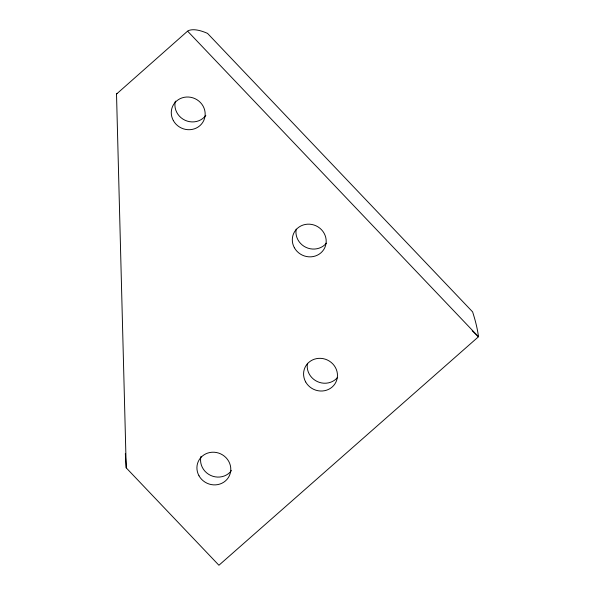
<?xml version="1.0" encoding="UTF-8"?>
<svg xmlns="http://www.w3.org/2000/svg" width="595" height="595" viewBox="0 0 595 595"><rect width="100%" height="100%" fill="white"/><g stroke="black" fill="none" stroke-linecap="round" stroke-linejoin="round"><path stroke-width="0.89" d="M116.516 94.047L187.916 30.851A95.542 28.59 48.7 0 1 207.536 33.387L472.623 311.899L473.322 314.175A240.782 72.055 48.6 0 1 478.328 335.558L478.484 336.748L218.923 565.25L126.229 467.871L116.516 94.047L116.895 93.378L117.453 93.594M472.415 330.374L472.214 330.798L478.484 336.748L187.715 31.282M125.322 453.628L126.229 467.871M337.633 377.342A17.114 16.191 25 0 1 317.306 381.559A17.114 16.191 25 0 1 307.474 363.27M205.855 115.356A17.114 16.191 25 0 1 185.008 120.242A17.114 16.191 25 0 1 175.361 101.128M326.358 243.177A17.114 16.191 25 0 1 306.031 247.394A17.114 16.191 25 0 1 296.206 229.105M231.477 470.533A17.099 16.177 25 0 1 210.645 475.412A17.099 16.177 25 0 1 201.006 456.313M294.376 247.743A17.114 16.191 25 0 0 323.725 249.603A17.114 16.191 25 0 0 309.638 224.189A17.114 16.191 25 0 0 294.376 247.743M305.651 381.908A17.114 16.191 25 0 0 335 383.768A17.114 16.191 25 0 0 320.913 358.354A17.114 16.191 25 0 0 305.651 381.908M173.353 120.599A17.114 16.191 25 0 0 202.702 122.451A17.114 16.191 25 0 0 188.615 97.037A17.114 16.191 25 0 0 173.353 120.599M198.99 475.777A17.099 16.177 25 0 0 228.324 477.629A17.099 16.177 25 0 0 214.245 452.237A17.099 16.177 25 0 0 198.99 475.777"/></g></svg>
